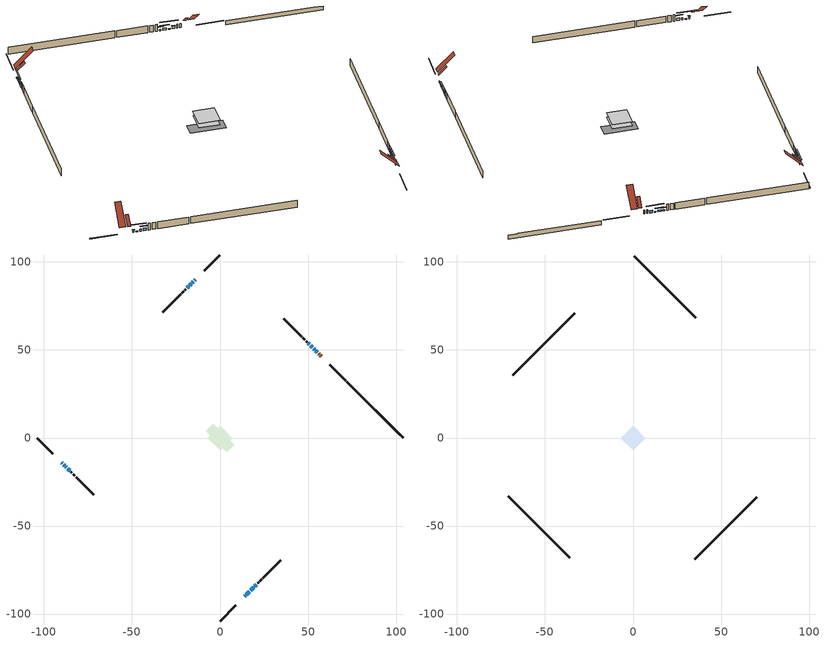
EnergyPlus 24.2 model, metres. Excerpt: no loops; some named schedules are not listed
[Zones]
conditioned space
 floor outside (Floor1 construction): -2.24,0 0,2.24 2.24,0 0,-2.24 z0.31
 floor adiabatic (AdiabaticFloorConstruction): -6.9,0 0,6.9 6.9,0 0,-6.9 z1.53
 floor foundation (Slab1 construction): -7.97,3.78 -3.78,7.97 7.97,-3.78 3.78,-7.97 z-2.13
 wall outside (RimJoist1 construction): 0,-103.94 8.97,-94.97 / -103.94,0 -94.97,-8.97 / 0,103.94 -8.97,94.97 / 71.39,32.55 62.42,41.53 z0.31:0.61
 wall outside (AdiabaticWallConstruction 1): 57.39,46.56 57.01,46.93 / 56.36,47.58 55.99,47.96 z0.31:2.34
 wall outside (AdiabaticWallConstruction): 14,-89.94 14.36,-89.58 / 15.02,-88.93 16.74,-87.2 / -87.55,-16.39 -87.19,-16.75 z0.31:1.53; 55.33,48.61 54.47,49.48 / -89.94,-14 -89.51,-14.43 z0.31:1.58; -14,89.94 -14.44,89.51 z0.31:1.07; 53.81,50.13 53.16,50.78 / -15.09,88.85 -15.74,88.2 / -88.85,-15.09 -88.2,-15.74 z0.31:0.72; 52.51,51.43 51.43,52.51 z0.31:1.28; 50.77,53.17 50.2,53.75 z0.31:0.97; -16.39,87.55 -17.15,86.79 z0.31:1.38; -17.8,86.14 -18.67,85.27 / 19.78,-84.16 20.64,-83.3 / -86.53,-17.41 -85.45,-18.49 z0.31:1.76; 17.4,-86.54 19.12,-84.82 z0.31:1.73
 wall outside (Wall1 construction): 21.3,-82.64 21.95,-81.99 / -84.8,-19.15 -84.15,-19.8 / -19.32,84.62 -19.98,83.97 / 49.54,54.4 48.89,55.05 z0.31:3.97
 wall outside (Wall2 construction): 22.61,-81.33 23.73,-80.21 / -83.49,-20.45 -82.37,-21.57 / -20.63,83.31 -21.75,82.19 / 48.23,55.71 47.11,56.83 z0.31:3.97
 wall outside (Wall3 construction): 24.39,-79.56 34.5,-69.45 / -81.71,-22.23 -71.6,-32.34 / -22.41,81.53 -32.52,71.42 / 46.45,57.49 36.34,67.6 z0.31:3.97
 wall foundation (FoundationWall1 construction): 72.05,31.9,-2.13 72.05,31.9,0.31 100.75,3.19,0.31 100.75,3.19,0.06 103.94,0,0.06 103.94,0,-2.13
 window (WindowConstruction 11): 14,-89.94 14.36,-89.58 z0.31:1.53
 window (WindowConstruction 7): 55.33,48.61 54.47,49.48 z0.31:1.58
 window (WindowConstruction 8): -14,89.94 -14.43,89.51 z0.31:1.07
 window (WindowConstruction 9): 15.02,-88.92 16.74,-87.2 z0.31:1.53
 window (WindowConstruction 10): -89.94,-14 -89.51,-14.43 z0.31:1.58
 window (WindowConstruction 13): 53.81,50.13 53.16,50.78 z0.31:0.72
 window (WindowConstruction 14): -15.09,88.85 -15.74,88.21 z0.31:0.72
 window (WindowConstruction 15): -88.85,-15.09 -88.21,-15.74 z0.31:0.72
 window (WindowConstruction 12): -87.55,-16.39 -87.19,-16.75 z0.31:1.53
 window (WindowConstruction): 52.51,51.44 51.43,52.51 z0.31:1.28
 window (WindowConstruction 1): 50.77,53.17 50.2,53.75 z0.31:0.97
 window (WindowConstruction 2): -16.39,87.55 -17.15,86.79 z0.31:1.38
 window (WindowConstruction 3): -17.81,86.14 -18.67,85.28 z0.31:1.76
 window (WindowConstruction 4): 17.4,-86.54 19.12,-84.82 z0.31:1.73
 window (WindowConstruction 5): 19.78,-84.16 20.64,-83.3 z0.31:1.76
 window (WindowConstruction 6): -86.53,-17.41 -85.46,-18.49 z0.31:1.76
 door (Door): 57.39,46.56 57.01,46.93 z0.31:2.34
 door (Door 1): 56.36,47.59 55.99,47.96 z0.31:2.34
 ceiling adiabatic (AdiabaticFloorConstruction): 0,-6.9 6.9,0 0,6.9 -6.9,0 z1.53
 roof outside (Roof2 construction): 13.35,-90.6,3.97 10.57,-87.83,7.89 9.59,-88.81,7.89 12.37,-91.58,3.97; -90.6,-13.35,3.97 -87.83,-10.57,7.89 -88.81,-9.59,7.89 -91.58,-12.37,3.97; -13.35,90.6,3.97 -10.57,87.83,7.89 -9.59,88.81,7.89 -12.37,91.58,3.97; 58.04,45.9,3.97 55.27,43.13,7.89 56.25,42.15,7.89 59.02,44.92,3.97
attic - vented
 floor to conditioned space (Floor2 construction Reversed): -7,0 0,7 7,0 0,-7 z3.97
 wall outside (Wall5 construction): 35.15,-68.79 70.18,-33.76 / -70.94,-33 -35.91,-68.03 / -33.18,70.77 -68.21,35.73 / 35.69,68.26 0.66,103.29 z0.31:3.97
 roof outside (Roof1 construction): 11.71,-92.23,3.97 5.82,-86.35,12.29 3.74,-88.43,12.29 9.63,-94.32,3.97; -92.23,-11.71,3.97 -86.35,-5.82,12.29 -88.43,-3.74,12.29 -94.32,-9.63,3.97; -11.71,92.23,3.97 -5.82,86.35,12.29 -3.74,88.43,12.29 -9.63,94.32,3.97; 59.68,44.26,3.97 53.79,38.38,12.29 55.87,36.29,12.29 61.76,42.18,3.97
shading: 54.33,49.62 55.47,48.47 55.76,48.76 54.62,49.91 z1.78; -14.58,89.37 -13.86,90.08 -14.15,90.37 -14.87,89.66 z1.27; 16.89,-87.06 14.88,-89.07 15.17,-89.36 17.18,-87.35 z1.73; -89.37,-14.58 -90.08,-13.86 -90.37,-14.15 -89.66,-14.87 z1.78; 50.44,53.51 56.54,47.4 56.83,47.69 50.73,53.8 z4.57; -18.47,85.48 -12.36,91.58 -12.65,91.87 -18.76,85.77 z4.57; -85.48,-18.47 -91.58,-12.36 -91.87,-12.65 -85.77,-18.76 z4.57; 50.43,53.52 53.51,50.43 53.8,50.72 50.72,53.81 z2.7; 49.19,54.75 51.78,52.17 52.07,52.46 49.48,55.04 z2.39; -18.15,85.79 -15.39,88.55 -15.68,88.84 -18.44,86.08 z2.8; -19.67,84.27 -16.8,87.14 -17.09,87.43 -19.96,84.56 z3.18; 20.13,-83.81 16.4,-87.55 16.69,-87.84 20.42,-84.11 z3.15; 21.65,-82.3 18.78,-85.17 19.07,-85.46 21.94,-82.59 z3.18; -84.45,-19.49 -87.54,-16.41 -87.83,-16.7 -84.74,-19.78 z3.18
[Building]
Building 1: Terrain=Suburbs
[Site:Location]
Muskoka_ON: Latitude {deg}=44.97; Longitude {deg}=-79.3; Time Zone {hr}=-5; Elevation {m}=282; Keep Site Location Information=Yes
[Site:GroundTemperature:Shallow]
1.23063, -0.843289, -1.00938, -0.0251953, 3.92574, 7.85827, 11.2676, 13.4273, 13.6107, 11.8542, 8.53183, 4.71994
[Site:WaterMainsTemperature]
Calculation Method=Schedule; Temperature Schedule=mains temperature schedule
[Material] Roughness=Rough; Thermal Absorptance=0.9
Name | Thickness {m} | Conductivity {W/m-K} | Density {kg/m3} | Specific Heat {J/kg-K} | Solar Absorptance | Visible Absorptance
asphalt or fiberglass shingles | 0.00635 | 0.162714 | 1121.4 | 1465.45 | 0.4 | 0.4
ceiling loosefill ins | 0.0846667 | 0.0480833 | 16.02 | 1046.75 | 0.7 | 0.7
ceiling stud and cavity | 0.1397 | 0.109582 | 65.682 | 1177.47 | 0.7 | 0.7
concrete 4.0 in. | 0.1016 | 1.803125 | 2242.8 | 837.4 | 0.7 | 0.7
concrete 8.0 in. | 0.2032 | 1.803125 | 2242.8 | 837.4 | 0.7 | 0.7
door material | 0.04445 | 0.0451087 | 512.64 | 1214.23 | 0.7 | 0.7
door material 1 | 0.04445 | 0.188738 | 512.64 | 1214.23 | 0.7 | 0.7
floor covering | 0.0127 | 9.015625 | 54.468 | 1339.84 | 0.6 | 0.6
floor covering 1 | 0.0127 | 0.0433444 | 54.468 | 1339.84 | 0.6 | 0.6
floor rigid ins; wall rigid ins | 0.512978 | 0.029427 | 32.04 | 1214.23 | 0.7 | 0.7
floor stud and cavity | 0.0889 | 0.452803 | 50.32683 | 1063.81 | 0.7 | 0.7
floor stud and cavity 1 | 0.1397 | 1.75129 | 37.0049 | 1207.88 | 0.7 | 0.7
furniture material conditioned space 1 | 0.1524 | 0.115458 | 640.8 | 1214.23 | 0.6 | 0.6
gypsum board | 0.0127 | 0.160291 | 801 | 837.4 | 0.6 | 0.6
gypsum board 1 | 0.00254 | 0.160291 | 801 | 837.4 | 0.6 | 0.6
osb sheathing 0.5 in. | 0.0127 | 0.115458 | 512.64 | 1214.23 | 0.7 | 0.7
osb sheathing 0.75 in. | 0.01905 | 0.115458 | 512.64 | 1214.23 | 0.7 | 0.7
rim joist stud and cavity | 0.0508 | 0.153904 | 50.32683 | 1063.81 | 0.6 | 0.6
roof stud and cavity | 0.2032 | 0.111774 | 78.34581 | 1123.46 | 0.7 | 0.7
wall stud and cavity | 0.1397 | 0.817999 | 139.0536 | 1170.24 | 0.7 | 0.7
wall stud and cavity 1 | 0.0889 | 0.2272 | 50.32683 | 1063.81 | 0.7 | 0.7
wall stud and cavity 2 | 0.1397 | 0.835222 | 139.0536 | 1170.24 | 0.7 | 0.7
wall stud and cavity 3 | 0.0889 | 6.1454 | 50.32683 | 1063.81 | 0.6 | 0.6
wall stud and cavity 4 | 0.0889 | 0.380278 | 52.3479 | 1209.89 | 0.7 | 0.7
wall stud and cavity 5 | 0.0889 | 0.391764 | 83.0341 | 1211.67 | 0.7 | 0.7
wood siding | 0.0254 | 0.102417 | 544.68 | 1172.36 | 0.25 | 0.25
wood siding 1 | 0.00254 | 0.102417 | 544.68 | 1172.36 | 0.25 | 0.25
wood siding 2; wood siding 3; wood siding 4 | 0.0254 | 0.102417 | 544.68 | 1172.36 | 0.7 | 0.7
[WindowMaterial:SimpleGlazingSystem]
Name | U-Factor {W/m2-K} | Solar Heat Gain Coefficient
WindowMaterial | 2.9236 | 0.66
WindowMaterial 1 | 2.97754 | 0.61
WindowMaterial 10 | 3.02126 | 0.56
WindowMaterial 2 | 2.93325 | 0.65
WindowMaterial 3 | 2.912814 | 0.67
WindowMaterial 4 | 2.8884 | 0.7
WindowMaterial 5 | 2.94291 | 0.65
WindowMaterial 6 | 2.96619 | 0.62
WindowMaterial 7 | 2.98776 | 0.6
WindowMaterial 8 | 2.92076 | 0.67
WindowMaterial 9 | 2.97414 | 0.61
[Construction]
AdiabaticFloorConstruction: floor stud and cavity 1, floor rigid ins, osb sheathing 0.75 in., floor covering 1
AdiabaticWallConstruction: wood siding 3, wall rigid ins, wall stud and cavity 4, gypsum board
AdiabaticWallConstruction 1: wood siding 4, wall rigid ins, wall stud and cavity 4, gypsum board
Door: door material
Door 1: door material 1
Floor1 construction: floor stud and cavity, floor covering
Floor2 construction Reversed: gypsum board, ceiling stud and cavity, ceiling loosefill ins
FoundationWall1 construction: concrete 8.0 in.
furniture construction conditioned space 1: furniture material conditioned space 1
PartitionWallConstruction: gypsum board, wall stud and cavity 5, gypsum board
RimJoist1 construction: wood siding 2, rim joist stud and cavity
Roof1 construction: asphalt or fiberglass shingles
Roof2 construction: asphalt or fiberglass shingles, osb sheathing 0.75 in., roof stud and cavity, gypsum board
Slab1 construction: concrete 4.0 in.
Wall1 construction: wood siding, osb sheathing 0.5 in., wall stud and cavity, gypsum board
Wall2 construction: wood siding 1, wall stud and cavity 1, gypsum board 1
Wall3 construction: wood siding, osb sheathing 0.5 in., wall stud and cavity 2, gypsum board
Wall5 construction: wood siding 1, wall stud and cavity 3
WindowConstruction: WindowMaterial
WindowConstruction 1: WindowMaterial 1
WindowConstruction 10; WindowConstruction 7: WindowMaterial 6
WindowConstruction 11; WindowConstruction 12: WindowMaterial 9
WindowConstruction 13; WindowConstruction 14; WindowConstruction 15: WindowMaterial 10
WindowConstruction 2: WindowMaterial 2
WindowConstruction 3; WindowConstruction 5: WindowMaterial 3
WindowConstruction 4: WindowMaterial 4
WindowConstruction 6: WindowMaterial 5
WindowConstruction 8: WindowMaterial 7
WindowConstruction 9: WindowMaterial 8
[Zone] Multiplier=1; Part of Total Floor Area=Yes
Name | Volume {m3}
attic - vented | 114.403
conditioned space | 484.5
[Space]
Name | Zone | Volume {m3}
attic - vented 1 | attic - vented | 114.403
conditioned space 1 | conditioned space | 484.5
[ZoneInfiltration:EffectiveLeakageArea]
infil attic - vented 1: Zone or Space=attic - vented 1; Schedule=Always On Discrete; Effective Air Leakage Area {cm2}=3988.07; Stack Coefficient=0.000833328; Wind Coefficient=1.95042e-05
[ZoneMixing]
whole house fan mix: Zone or Space=attic - vented; Schedule=Always On Continuous; Design Flow Rate Calculation Method=Flow/Zone; Design Flow Rate {m3/s}=0; Source Zone or Space=conditioned space
[SurfaceProperty:ExposedFoundationPerimeter]
Slab1: Exposed Perimeter Calculation Method=TotalExposedPerimeter; Total Exposed Perimeter {m}=45.11
[InternalMass] Zone or ZoneList=conditioned space; Space or SpaceList=conditioned space 1
Name | Construction | Surface Area {m2}
furniture mass conditioned space 1 | furniture construction conditioned space 1 | 81.5479
partition wall mass | PartitionWallConstruction | 203.87
[Lights]
interior lighting: Zone or ZoneList or Space or SpaceList=conditioned space 1; Schedule=interior lighting schedule; Design Level Calculation Method=LightingLevel; Lighting Level {W}=343.2; Return Air Fraction=0; Fraction Radiant=0.6; Fraction Visible=0.2; Fraction Replaceable=1
[People]
occupants: Zone or ZoneList or Space or SpaceList=conditioned space 1; Number of People Schedule=occupants schedule; Number of People Calculation Method=People; Number of People=3; Fraction Radiant=0.314171; Sensible Heat Fraction=0.56303; Activity Level Schedule=occupants activity schedule; Carbon Dioxide Generation Rate {m3/s-W}=0; Enable ASHRAE 55 Comfort Warnings=No; Mean Radiant Temperature Calculation Type=EnclosureAveraged
[ElectricEquipment] Zone or ZoneList or Space or SpaceList=conditioned space 1; Design Level Calculation Method=EquipmentLevel
Name | Schedule | Design Level {W} | Fraction Latent | Fraction Radiant | Fraction Lost
clothes dryer | clothes dryer schedule | 140.772 | 0.015 | 0.081 | 0.85
clothes washer | clothes washer schedule | 32.1985 | 0.03 | 0.162 | 0.7
cooking range | cooking range schedule | 215.147 | 0.08 | 0.432 | 0.2
dishwasher | dishwasher schedule | 66.8632 | 0.3 | 0.18 | 0.4
fridge | fridge schedule | 72.9452 | 0 | 0.6 | 0
mech vent house fan | mech vent house fan schedule | 0 | 0 | 0 | 1
mech vent house fan cfis | mech vent house fan cfis schedule | 0 | 0 | 0 | 0
misc plug loads | misc plug loads schedule | 494.7 | 0.045 | 0.513 | 0.1
whole house fan | Always On Discrete | 0 | 0 | 0 | 1
[OtherEquipment] Zone or ZoneList or Space or SpaceList=conditioned space 1; Design Level Calculation Method=EquipmentLevel
Name | Fuel Type | Schedule | Design Level {W} | Fraction Latent | Fraction Radiant | Fraction Lost
clothes dryer 1 | Electricity | clothes dryer schedule | 0 | 0.015 | 0.081 | 0.85
cooking range 1 | Electricity | cooking range schedule | 0 | 0.08 | 0.432 | 0.2
general water use latent | None | general water use schedule | 62.594 | 1 | 0 | 0
general water use sensible | None | general water use schedule | -61.6891 | 0 | 0.6 | 0
mech vent house fan latent load | None | Always On Discrete | 0 | 1 | 0 | 0
mech vent house fan sensible load | None | Always On Discrete | 0 | 0 | 0 | 0
water heater energy adjustment1 | Electricity | Always On Discrete | 0.01 | 0 | 0 | 1
[ZoneInfiltration:DesignFlowRate] Zone or ZoneList or Space or SpaceList=conditioned space 1; Schedule=Always On Discrete; Design Flow Rate Calculation Method=Flow/Zone; Design Flow Rate {m3/s}=0
infil flow; natural vent flow; whole house fan flow
[ZoneControl:Thermostat]
conditioned space Thermostat: Zone or ZoneList=conditioned space; Control Type Schedule=conditioned space Thermostat Schedule; Control 1=conditioned space temperature setpoint; Temperature Difference Between Cutout And Setpoint {deltaC}=0
[ThermostatSetpoint:DualSetpoint]
conditioned space temperature setpoint: Heating Setpoint Temperature Schedule=heating setpoint; Cooling Setpoint Temperature Schedule=cooling setpoint
[Zone equipment]
conditioned space: electric baseboard
[Foundation:Kiva]
Foundation Kiva 1: Initial Indoor Air Temperature {C}=18; Wall Height Above Grade {m}=0.309982; Wall Depth Below Slab {m}=0.2032
[Foundation:Kiva:Settings]
Soil Conductivity {W/m-K}=0.849921; Soil Density {kg/m3}=1842.3; Soil Specific Heat {J/kg-K}=418.7; Ground Solar Absorptivity=0.9; Ground Thermal Absorptivity=0.9; Ground Surface Roughness {m}=0.03; Far-Field Width {m}=40; Deep-Ground Boundary Condition=ZeroFlux; Deep-Ground Depth {m}=40; Minimum Cell Dimension {m}=0.2; Maximum Cell Growth Coefficient=3; Simulation Timestep=Timestep
[Exterior:Lights]
exterior lighting: Schedule=exterior lighting schedule; Design Level {W}=75.6
[EnergyManagementSystem:Sensor] Output:Variable or Output:Meter Index Key=conditioned space
Name | Output:Variable or Output:Meter
conditioned_space_clg_unmet_s | Zone Cooling Setpoint Not Met Time
conditioned_space_htg_unmet_s | Zone Heating Setpoint Not Met Time
fridge_tin_s; tin_s; tin_s_1 | Zone Mean Air Temperature
tout_s | Zone Outdoor Air Drybulb Temperature
win_s | Zone Air Humidity Ratio
[Schedule:Constant]
Name | Hourly Value
Always On Continuous; mech vent house fan schedule; mech vent house fan cfis schedule; Always On Discrete | 1
occupants activity schedule | 117.228
fridge schedule | 0
[Schedule:Week:Daily]
interior lighting schedule Week Rule - Jan1-Jan27: interior lighting schedule day, interior lighting schedule day, interior lighting schedule day, interior lighting schedule day, interior lighting schedule day, interior lighting schedule day, interior lighting schedule day, interior lighting schedule default day, interior lighting schedule default day, interior lighting schedule default day, interior lighting schedule default day, interior lighting schedule default day
interior lighting schedule Week Rule - Jan28-Feb3: interior lighting schedule day, interior lighting schedule day, interior lighting schedule day, interior lighting schedule day, interior lighting schedule day 1, interior lighting schedule day 1, interior lighting schedule day 1, interior lighting schedule default day, interior lighting schedule default day, interior lighting schedule default day, interior lighting schedule default day, interior lighting schedule default day
interior lighting schedule Week Rule - Feb4-Feb24: interior lighting schedule day 1, interior lighting schedule day 1, interior lighting schedule day 1, interior lighting schedule day 1, interior lighting schedule day 1, interior lighting schedule day 1, interior lighting schedule day 1, interior lighting schedule default day, interior lighting schedule default day, interior lighting schedule default day, interior lighting schedule default day, interior lighting schedule default day
interior lighting schedule Week Rule - Feb25-Mar3: interior lighting schedule day 1, interior lighting schedule day 1, interior lighting schedule day 1, interior lighting schedule day 1, interior lighting schedule day 2, interior lighting schedule day 2, interior lighting schedule day 2, interior lighting schedule default day, interior lighting schedule default day, interior lighting schedule default day, interior lighting schedule default day, interior lighting schedule default day
interior lighting schedule Week Rule - Mar4-Mar31: interior lighting schedule day 2, interior lighting schedule day 2, interior lighting schedule day 2, interior lighting schedule day 2, interior lighting schedule day 2, interior lighting schedule day 2, interior lighting schedule day 2, interior lighting schedule default day, interior lighting schedule default day, interior lighting schedule default day, interior lighting schedule default day, interior lighting schedule default day
interior lighting schedule Week Rule - Apr1-Apr28: interior lighting schedule day 3, interior lighting schedule day 3, interior lighting schedule day 3, interior lighting schedule day 3, interior lighting schedule day 3, interior lighting schedule day 3, interior lighting schedule day 3, interior lighting schedule default day, interior lighting schedule default day, interior lighting schedule default day, interior lighting schedule default day, interior lighting schedule default day
interior lighting schedule Week Rule - Apr29-May5: interior lighting schedule day 3, interior lighting schedule day 3, interior lighting schedule day 4, interior lighting schedule day 4, interior lighting schedule day 4, interior lighting schedule day 4, interior lighting schedule day 4, interior lighting schedule default day, interior lighting schedule default day, interior lighting schedule default day, interior lighting schedule default day, interior lighting schedule default day
interior lighting schedule Week Rule - May6-May26: interior lighting schedule day 4, interior lighting schedule day 4, interior lighting schedule day 4, interior lighting schedule day 4, interior lighting schedule day 4, interior lighting schedule day 4, interior lighting schedule day 4, interior lighting schedule default day, interior lighting schedule default day, interior lighting schedule default day, interior lighting schedule default day, interior lighting schedule default day
interior lighting schedule Week Rule - May27-Jun2: interior lighting schedule day 4, interior lighting schedule day 4, interior lighting schedule day 4, interior lighting schedule day 4, interior lighting schedule day 4, interior lighting schedule day 5, interior lighting schedule day 5, interior lighting schedule default day, interior lighting schedule default day, interior lighting schedule default day, interior lighting schedule default day, interior lighting schedule default day
interior lighting schedule Week Rule - Jun3-Jun30: interior lighting schedule day 5, interior lighting schedule day 5, interior lighting schedule day 5, interior lighting schedule day 5, interior lighting schedule day 5, interior lighting schedule day 5, interior lighting schedule day 5, interior lighting schedule default day, interior lighting schedule default day, interior lighting schedule default day, interior lighting schedule default day, interior lighting schedule default day
interior lighting schedule Week Rule - Jul1-Jul28: interior lighting schedule day 6, interior lighting schedule day 6, interior lighting schedule day 6, interior lighting schedule day 6, interior lighting schedule day 6, interior lighting schedule day 6, interior lighting schedule day 6, interior lighting schedule default day, interior lighting schedule default day, interior lighting schedule default day, interior lighting schedule default day, interior lighting schedule default day
interior lighting schedule Week Rule - Jul29-Aug4: interior lighting schedule day 6, interior lighting schedule day 6, interior lighting schedule day 6, interior lighting schedule day 7, interior lighting schedule day 7, interior lighting schedule day 7, interior lighting schedule day 7, interior lighting schedule default day, interior lighting schedule default day, interior lighting schedule default day, interior lighting schedule default day, interior lighting schedule default day
interior lighting schedule Week Rule - Aug5-Aug25: interior lighting schedule day 7, interior lighting schedule day 7, interior lighting schedule day 7, interior lighting schedule day 7, interior lighting schedule day 7, interior lighting schedule day 7, interior lighting schedule day 7, interior lighting schedule default day, interior lighting schedule default day, interior lighting schedule default day, interior lighting schedule default day, interior lighting schedule default day
interior lighting schedule Week Rule - Aug26-Sep1: interior lighting schedule day 7, interior lighting schedule day 7, interior lighting schedule day 7, interior lighting schedule day 7, interior lighting schedule day 7, interior lighting schedule day 7, interior lighting schedule day 8, interior lighting schedule default day, interior lighting schedule default day, interior lighting schedule default day, interior lighting schedule default day, interior lighting schedule default day
interior lighting schedule Week Rule - Sep2-Sep29: interior lighting schedule day 8, interior lighting schedule day 8, interior lighting schedule day 8, interior lighting schedule day 8, interior lighting schedule day 8, interior lighting schedule day 8, interior lighting schedule day 8, interior lighting schedule default day, interior lighting schedule default day, interior lighting schedule default day, interior lighting schedule default day, interior lighting schedule default day
interior lighting schedule Week Rule - Sep30-Oct6: interior lighting schedule day 8, interior lighting schedule day 9, interior lighting schedule day 9, interior lighting schedule day 9, interior lighting schedule day 9, interior lighting schedule day 9, interior lighting schedule day 9, interior lighting schedule default day, interior lighting schedule default day, interior lighting schedule default day, interior lighting schedule default day, interior lighting schedule default day
interior lighting schedule Week Rule - Oct7-Oct27: interior lighting schedule day 9, interior lighting schedule day 9, interior lighting schedule day 9, interior lighting schedule day 9, interior lighting schedule day 9, interior lighting schedule day 9, interior lighting schedule day 9, interior lighting schedule default day, interior lighting schedule default day, interior lighting schedule default day, interior lighting schedule default day, interior lighting schedule default day
interior lighting schedule Week Rule - Oct28-Nov3: interior lighting schedule day 9, interior lighting schedule day 9, interior lighting schedule day 9, interior lighting schedule day 9, interior lighting schedule day 10, interior lighting schedule day 10, interior lighting schedule day 10, interior lighting schedule default day, interior lighting schedule default day, interior lighting schedule default day, interior lighting schedule default day, interior lighting schedule default day
interior lighting schedule Week Rule - Nov4-Nov24: interior lighting schedule day 10, interior lighting schedule day 10, interior lighting schedule day 10, interior lighting schedule day 10, interior lighting schedule day 10, interior lighting schedule day 10, interior lighting schedule day 10, interior lighting schedule default day, interior lighting schedule default day, interior lighting schedule default day, interior lighting schedule default day, interior lighting schedule default day
interior lighting schedule Week Rule - Nov25-Dec1: interior lighting schedule day 10, interior lighting schedule day 10, interior lighting schedule day 10, interior lighting schedule day 10, interior lighting schedule day 10, interior lighting schedule day 10, interior lighting schedule day 11, interior lighting schedule default day, interior lighting schedule default day, interior lighting schedule default day, interior lighting schedule default day, interior lighting schedule default day
interior lighting schedule Week Rule - Dec2-Dec31: interior lighting schedule day 11, interior lighting schedule day 11, interior lighting schedule day 11, interior lighting schedule day 11, interior lighting schedule day 11, interior lighting schedule day 11, interior lighting schedule day 11, interior lighting schedule default day, interior lighting schedule default day, interior lighting schedule default day, interior lighting schedule default day, interior lighting schedule default day
occupants schedule Week Rule - Jan1-Dec31: occupants schedule day, occupants schedule day, occupants schedule day, occupants schedule day, occupants schedule day, occupants schedule day, occupants schedule day, occupants schedule default day, occupants schedule default day, occupants schedule default day, occupants schedule default day, occupants schedule default day
clothes dryer schedule Week Rule - Jan1-Dec31: clothes dryer schedule day, clothes dryer schedule day, clothes dryer schedule day, clothes dryer schedule day, clothes dryer schedule day, clothes dryer schedule day, clothes dryer schedule day, clothes dryer schedule default day, clothes dryer schedule default day, clothes dryer schedule default day, clothes dryer schedule default day, clothes dryer schedule default day
clothes washer schedule Week Rule - Jan1-Dec31: clothes washer schedule day, clothes washer schedule day, clothes washer schedule day, clothes washer schedule day, clothes washer schedule day, clothes washer schedule day, clothes washer schedule day, clothes washer schedule default day, clothes washer schedule default day, clothes washer schedule default day, clothes washer schedule default day, clothes washer schedule default day
cooking range schedule Week Rule - Jan1-Dec31: cooking range schedule day, cooking range schedule day, cooking range schedule day, cooking range schedule day, cooking range schedule day, cooking range schedule day, cooking range schedule day, cooking range schedule default day, cooking range schedule default day, cooking range schedule default day, cooking range schedule default day, cooking range schedule default day
dishwasher schedule Week Rule - Jan1-Dec31: dishwasher schedule day, dishwasher schedule day, dishwasher schedule day, dishwasher schedule day, dishwasher schedule day, dishwasher schedule day, dishwasher schedule day, dishwasher schedule default day, dishwasher schedule default day, dishwasher schedule default day, dishwasher schedule default day, dishwasher schedule default day
misc plug loads schedule Week Rule - Jan1-Dec31: misc plug loads schedule day, misc plug loads schedule day, misc plug loads schedule day, misc plug loads schedule day, misc plug loads schedule day, misc plug loads schedule day, misc plug loads schedule day, misc plug loads schedule default day, misc plug loads schedule default day, misc plug loads schedule default day, misc plug loads schedule default day, misc plug loads schedule default day
general water use schedule Week Rule - Jan1-Dec31: general water use schedule day, general water use schedule day, general water use schedule day, general water use schedule day, general water use schedule day, general water use schedule day, general water use schedule day, general water use schedule default day, general water use schedule default day, general water use schedule default day, general water use schedule default day, general water use schedule default day
exterior lighting schedule Week Rule - Jan1-Jan27: exterior lighting schedule day, exterior lighting schedule day, exterior lighting schedule day, exterior lighting schedule day, exterior lighting schedule day, exterior lighting schedule day, exterior lighting schedule day, exterior lighting schedule default day, exterior lighting schedule default day, exterior lighting schedule default day, exterior lighting schedule default day, exterior lighting schedule default day
exterior lighting schedule Week Rule - Jan28-Feb3: exterior lighting schedule day, exterior lighting schedule day, exterior lighting schedule day, exterior lighting schedule day, exterior lighting schedule day 1, exterior lighting schedule day 1, exterior lighting schedule day 1, exterior lighting schedule default day, exterior lighting schedule default day, exterior lighting schedule default day, exterior lighting schedule default day, exterior lighting schedule default day
exterior lighting schedule Week Rule - Feb4-Feb24: exterior lighting schedule day 1, exterior lighting schedule day 1, exterior lighting schedule day 1, exterior lighting schedule day 1, exterior lighting schedule day 1, exterior lighting schedule day 1, exterior lighting schedule day 1, exterior lighting schedule default day, exterior lighting schedule default day, exterior lighting schedule default day, exterior lighting schedule default day, exterior lighting schedule default day
exterior lighting schedule Week Rule - Feb25-Mar3: exterior lighting schedule day 1, exterior lighting schedule day 1, exterior lighting schedule day 1, exterior lighting schedule day 1, exterior lighting schedule day 2, exterior lighting schedule day 2, exterior lighting schedule day 2, exterior lighting schedule default day, exterior lighting schedule default day, exterior lighting schedule default day, exterior lighting schedule default day, exterior lighting schedule default day
exterior lighting schedule Week Rule - Mar4-Mar31: exterior lighting schedule day 2, exterior lighting schedule day 2, exterior lighting schedule day 2, exterior lighting schedule day 2, exterior lighting schedule day 2, exterior lighting schedule day 2, exterior lighting schedule day 2, exterior lighting schedule default day, exterior lighting schedule default day, exterior lighting schedule default day, exterior lighting schedule default day, exterior lighting schedule default day
exterior lighting schedule Week Rule - Apr1-Apr28: exterior lighting schedule day 3, exterior lighting schedule day 3, exterior lighting schedule day 3, exterior lighting schedule day 3, exterior lighting schedule day 3, exterior lighting schedule day 3, exterior lighting schedule day 3, exterior lighting schedule default day, exterior lighting schedule default day, exterior lighting schedule default day, exterior lighting schedule default day, exterior lighting schedule default day
exterior lighting schedule Week Rule - Apr29-May5: exterior lighting schedule day 3, exterior lighting schedule day 3, exterior lighting schedule day 4, exterior lighting schedule day 4, exterior lighting schedule day 4, exterior lighting schedule day 4, exterior lighting schedule day 4, exterior lighting schedule default day, exterior lighting schedule default day, exterior lighting schedule default day, exterior lighting schedule default day, exterior lighting schedule default day
exterior lighting schedule Week Rule - May6-May26: exterior lighting schedule day 4, exterior lighting schedule day 4, exterior lighting schedule day 4, exterior lighting schedule day 4, exterior lighting schedule day 4, exterior lighting schedule day 4, exterior lighting schedule day 4, exterior lighting schedule default day, exterior lighting schedule default day, exterior lighting schedule default day, exterior lighting schedule default day, exterior lighting schedule default day
exterior lighting schedule Week Rule - May27-Jun2: exterior lighting schedule day 4, exterior lighting schedule day 4, exterior lighting schedule day 4, exterior lighting schedule day 4, exterior lighting schedule day 4, exterior lighting schedule day 5, exterior lighting schedule day 5, exterior lighting schedule default day, exterior lighting schedule default day, exterior lighting schedule default day, exterior lighting schedule default day, exterior lighting schedule default day
exterior lighting schedule Week Rule - Jun3-Jun30: exterior lighting schedule day 5, exterior lighting schedule day 5, exterior lighting schedule day 5, exterior lighting schedule day 5, exterior lighting schedule day 5, exterior lighting schedule day 5, exterior lighting schedule day 5, exterior lighting schedule default day, exterior lighting schedule default day, exterior lighting schedule default day, exterior lighting schedule default day, exterior lighting schedule default day
exterior lighting schedule Week Rule - Jul1-Jul28: exterior lighting schedule day 6, exterior lighting schedule day 6, exterior lighting schedule day 6, exterior lighting schedule day 6, exterior lighting schedule day 6, exterior lighting schedule day 6, exterior lighting schedule day 6, exterior lighting schedule default day, exterior lighting schedule default day, exterior lighting schedule default day, exterior lighting schedule default day, exterior lighting schedule default day
exterior lighting schedule Week Rule - Jul29-Aug4: exterior lighting schedule day 6, exterior lighting schedule day 6, exterior lighting schedule day 6, exterior lighting schedule day 7, exterior lighting schedule day 7, exterior lighting schedule day 7, exterior lighting schedule day 7, exterior lighting schedule default day, exterior lighting schedule default day, exterior lighting schedule default day, exterior lighting schedule default day, exterior lighting schedule default day
exterior lighting schedule Week Rule - Aug5-Aug25: exterior lighting schedule day 7, exterior lighting schedule day 7, exterior lighting schedule day 7, exterior lighting schedule day 7, exterior lighting schedule day 7, exterior lighting schedule day 7, exterior lighting schedule day 7, exterior lighting schedule default day, exterior lighting schedule default day, exterior lighting schedule default day, exterior lighting schedule default day, exterior lighting schedule default day
[Schedule:Year]
interior lighting schedule: interior lighting schedule Week Rule - Jan1-Jan27, 1, 1, 1, 27, interior lighting schedule Week Rule - Jan28-Feb3, 1, 28, 2, 3, interior lighting schedule Week Rule - Feb4-Feb24, 2, 4, 2, 24, interior lighting schedule Week Rule - Feb25-Mar3, 2, 25, 3, 3, interior lighting schedule Week Rule - Mar4-Mar31, 3, 4, 3, 31, interior lighting schedule Week Rule - Apr1-Apr28, 4, 1, 4, 28, interior lighting schedule Week Rule - Apr29-May5, 4, 29, 5, 5, interior lighting schedule Week Rule - May6-May26, 5, 6, 5, 26, interior lighting schedule Week Rule - May27-Jun2, 5, 27, 6, 2, interior lighting schedule Week Rule - Jun3-Jun30, 6, 3, 6, 30, interior lighting schedule Week Rule - Jul1-Jul28, 7, 1, 7, 28, interior lighting schedule Week Rule - Jul29-Aug4, 7, 29, 8, 4, interior lighting schedule Week Rule - Aug5-Aug25, 8, 5, 8, 25, interior lighting schedule Week Rule - Aug26-Sep1, 8, 26, 9, 1, interior lighting schedule Week Rule - Sep2-Sep29, 9, 2, 9, 29, interior lighting schedule Week Rule - Sep30-Oct6, 9, 30, 10, 6, interior lighting schedule Week Rule - Oct7-Oct27, 10, 7, 10, 27, interior lighting schedule Week Rule - Oct28-Nov3, 10, 28, 11, 3, interior lighting schedule Week Rule - Nov4-Nov24, 11, 4, 11, 24, interior lighting schedule Week Rule - Nov25-Dec1, 11, 25, 12, 1, interior lighting schedule Week Rule - Dec2-Dec31, 12, 2, 12, 31
occupants schedule: occupants schedule Week Rule - Jan1-Dec31, 1, 1, 12, 31
clothes dryer schedule: clothes dryer schedule Week Rule - Jan1-Dec31, 1, 1, 12, 31
clothes washer schedule: clothes washer schedule Week Rule - Jan1-Dec31, 1, 1, 12, 31
cooking range schedule: cooking range schedule Week Rule - Jan1-Dec31, 1, 1, 12, 31
dishwasher schedule: dishwasher schedule Week Rule - Jan1-Dec31, 1, 1, 12, 31
misc plug loads schedule: misc plug loads schedule Week Rule - Jan1-Dec31, 1, 1, 12, 31
general water use schedule: general water use schedule Week Rule - Jan1-Dec31, 1, 1, 12, 31
exterior lighting schedule: exterior lighting schedule Week Rule - Jan1-Jan27, 1, 1, 1, 27, exterior lighting schedule Week Rule - Jan28-Feb3, 1, 28, 2, 3, exterior lighting schedule Week Rule - Feb4-Feb24, 2, 4, 2, 24, exterior lighting schedule Week Rule - Feb25-Mar3, 2, 25, 3, 3, exterior lighting schedule Week Rule - Mar4-Mar31, 3, 4, 3, 31, exterior lighting schedule Week Rule - Apr1-Apr28, 4, 1, 4, 28, exterior lighting schedule Week Rule - Apr29-May5, 4, 29, 5, 5, exterior lighting schedule Week Rule - May6-May26, 5, 6, 5, 26, exterior lighting schedule Week Rule - May27-Jun2, 5, 27, 6, 2, exterior lighting schedule Week Rule - Jun3-Jun30, 6, 3, 6, 30, exterior lighting schedule Week Rule - Jul1-Jul28, 7, 1, 7, 28, exterior lighting schedule Week Rule - Jul29-Aug4, 7, 29, 8, 4, exterior lighting schedule Week Rule - Aug5-Aug25, 8, 5, 8, 25, exterior lighting schedule Week Rule - Aug26-Sep1, 8, 26, 9, 1, exterior lighting schedule Week Rule - Sep2-Sep29, 9, 2, 9, 29, exterior lighting schedule Week Rule - Sep30-Oct6, 9, 30, 10, 6, exterior lighting schedule Week Rule - Oct7-Oct27, 10, 7, 10, 27, exterior lighting schedule Week Rule - Oct28-Nov3, 10, 28, 11, 3, exterior lighting schedule Week Rule - Nov4-Nov24, 11, 4, 11, 24, exterior lighting schedule Week Rule - Nov25-Dec1, 11, 25, 12, 1, exterior lighting schedule Week Rule - Dec2-Dec31, 12, 2, 12, 31
[Schedule:Compact]
conditioned space Thermostat Schedule: Through: 12/31, For: AllDays, Until: 24:00, 4
mains temperature schedule: Through: 01/01, For: AllDays, Until: 24:00, 6.015, Through: 01/02, For: AllDays, Until: 24:00, 5.94667, Through: 01/03, For: AllDays, Until: 24:00, 5.87889, Through: 01/04, For: AllDays, Until: 24:00, 5.81278, Through: 01/05, For: AllDays, Until: 24:00, 5.74722, Through: 01/06, For: AllDays, Until: 24:00, 5.68333, Through: 01/07, For: AllDays, Until: 24:00, 5.62, Through: 01/08, For: AllDays, Until: 24:00, 5.55833, Through: 01/09, For: AllDays, Until: 24:00, 5.49722, Through: 01/10, For: AllDays, Until: 24:00, 5.43778, Through: 01/11, For: AllDays, Until: 24:00, 5.37944, Through: 01/12, For: AllDays, Until: 24:00, 5.32222, Through: 01/13, For: AllDays, Until: 24:00, 5.26611, Through: 01/14, For: AllDays, Until: 24:00, 5.21111, Through: 01/15, For: AllDays, Until: 24:00, 5.15778, Through: 01/16, For: AllDays, Until: 24:00, 5.10556, Through: 01/17, For: AllDays, Until: 24:00, 5.055, Through: 01/18, For: AllDays, Until: 24:00, 5.005, Through: 01/19, For: AllDays, Until: 24:00, 4.95667, Through: 01/20, For: AllDays, Until: 24:00, 4.91, Through: 01/21, For: AllDays, Until: 24:00, 4.86444, Through: 01/22, For: AllDays, Until: 24:00, 4.82, Through: 01/23, For: AllDays, Until: 24:00, 4.77722, Through: 01/24, For: AllDays, Until: 24:00, 4.73611, Through: 01/25, For: AllDays, Until: 24:00, 4.69556, Through: 01/26, For: AllDays, Until: 24:00, 4.65722, Through: 01/27, For: AllDays, Until: 24:00, 4.62, Through: 01/28, For: AllDays, Until: 24:00, 4.58389, Through: 01/29, For: AllDays, Until: 24:00, 4.55, Through: 01/30, For: AllDays, Until: 24:00, 4.51667, Through: 01/31, For: AllDays, Until: 24:00, 4.48556, Through: 02/01, For: AllDays, Until: 24:00, 4.45556, Through: 02/02, For: AllDays, Until: 24:00, 4.42722, Through: 02/03, For: AllDays, Until: 24:00, 4.4, Through: 02/04, For: AllDays, Until: 24:00, 4.375, Through: 02/05, For: AllDays, Until: 24:00, 4.35056, Through: 02/06, For: AllDays, Until: 24:00, 4.32833, Through: 02/07, For: AllDays, Until: 24:00, 4.30722, Through: 02/08, For: AllDays, Until: 24:00, 4.28833, Through: 02/09, For: AllDays, Until: 24:00, 4.27, Through: 02/10, For: AllDays, Until: 24:00, 4.25389, Through: 02/11, For: AllDays, Until: 24:00, 4.23944, Through: 02/12, For: AllDays, Until: 24:00, 4.22611, Through: 02/13, For: AllDays, Until: 24:00, 4.21444, Through: 02/14, For: AllDays, Until: 24:00, 4.20444, Through: 02/15, For: AllDays, Until: 24:00, 4.19556, Through: 02/16, For: AllDays, Until: 24:00, 4.18889, Through: 02/17, For: AllDays, Until: 24:00, 4.18333, Through: 02/18, For: AllDays, Until: 24:00, 4.17944, Through: 02/19, For: AllDays, Until: 24:00, 4.17722, Through: 02/20, For: AllDays, Until: 24:00, 4.17667, Through: 02/21, For: AllDays, Until: 24:00, 4.17722, Through: 02/22, For: AllDays, Until: 24:00, 4.18, Through: 02/23, For: AllDays, Until: 24:00, 4.18389, Through: 02/24, For: AllDays, Until: 24:00, 4.18944, Through: 02/25, For: AllDays, Until: 24:00, 4.19667, Through: 02/26, For: AllDays, Until: 24:00, 4.205, Through: 02/27, For: AllDays, Until: 24:00, 4.21556, Through: 02/28, For: AllDays, Until: 24:00, 4.22722, Through: 03/01, For: AllDays, Until: 24:00, 4.24056, Through: 03/02, For: AllDays, Until: 24:00, 4.25556, Through: 03/03, For: AllDays, Until: 24:00, 4.27167, Through: 03/04, For: AllDays, Until: 24:00, 4.29, Through: 03/05, For: AllDays, Until: 24:00, 4.30944, Through: 03/06, For: AllDays, Until: 24:00, 4.33056, Through: 03/07, For: AllDays, Until: 24:00, 4.35278, Through: 03/08, For: AllDays, Until: 24:00, 4.37722, Through: 03/09, For: AllDays, Until: 24:00, 4.40278, Through: 03/10, For: AllDays, Until: 24:00, 4.43, Through: 03/11, For: AllDays, Until: 24:00, 4.45833, Through: 03/12, For: AllDays, Until: 24:00, 4.48833, Through: 03/13, For: AllDays, Until: 24:00, 4.52, Through: 03/14, For: AllDays, Until: 24:00, 4.55278, Through: 03/15, For: AllDays, Until: 24:00, 4.58722, Through: 03/16, For: AllDays, Until: 24:00, 4.62333, Through: 03/17, For: AllDays, Until: 24:00, 4.66056, Through: 03/18, For: AllDays, Until: 24:00, 4.69944, Through: 03/19, For: AllDays, Until: 24:00, 4.73944, Through: 03/20, For: AllDays, Until: 24:00, 4.78111, Through: 03/21, For: AllDays, Until: 24:00, 4.82444, Through: 03/22, For: AllDays, Until: 24:00, 4.86833, Through: 03/23, For: AllDays, Until: 24:00, 4.91444, Through: 03/24, For: AllDays, Until: 24:00, 4.96111, Through: 03/25, For: AllDays, Until: 24:00, 5.01, Through: 03/26, For: AllDays, Until: 24:00, 5.05944, Through: 03/27, For: AllDays, Until: 24:00, 5.11056, Through: 03/28, For: AllDays, Until: 24:00, 5.16278, Through: 03/29, For: AllDays, Until: 24:00, 5.21667, Through: 03/30, For: AllDays, Until: 24:00, 5.27111, Through: 03/31, For: AllDays, Until: 24:00, 5.32722, Through: 04/01, For: AllDays, Until: 24:00, 5.38444, Through: 04/02, For: AllDays, Until: 24:00, 5.44333, Through: 04/03, For: AllDays, Until: 24:00, 5.50278, Through: 04/04, For: AllDays, Until: 24:00, 5.56389, Through: 04/05, For: AllDays, Until: 24:00, 5.62611, Through: 04/06, For: AllDays, Until: 24:00, 5.68889, Through: 04/07, For: AllDays, Until: 24:00, 5.75333, Through: 04/08, For: AllDays, Until: 24:00, 5.81889, Through: 04/09, For: AllDays, Until: 24:00, 5.88556, Through: 04/10, For: AllDays, Until: 24:00, 5.95278, Through: 04/11, For: AllDays, Until: 24:00, 6.02167, Through: 04/12, For: AllDays, Until: 24:00, 6.09111, Through: 04/13, For: AllDays, Until: 24:00, 6.16167, Through: 04/14, For: AllDays, Until: 24:00, 6.23333, Through: 04/15, For: AllDays, Until: 24:00, 6.30611, Through: 04/16, For: AllDays, Until: 24:00, 6.37944, Through: 04/17, For: AllDays, Until: 24:00, 6.45389, Through: 04/18, For: AllDays, Until: 24:00, 6.52944, Through: 04/19, For: AllDays, Until: 24:00, 6.60556, Through: 04/20, For: AllDays, Until: 24:00, 6.68222, Through: 04/21, For: AllDays, Until: 24:00, 6.76, Through: 04/22, For: AllDays, Until: 24:00, 6.83889, Through: 04/23, For: AllDays, Until: 24:00, 6.91833, Through: 04/24, For: AllDays, Until: 24:00, 6.99833, Through: 04/25, For: AllDays, Until: 24:00, 7.07944, Through: 04/26, For: AllDays, Until: 24:00, 7.16111, Through: 04/27, For: AllDays, Until: 24:00, 7.24333, Through: 04/28, For: AllDays, Until: 24:00, 7.32667, Through: 04/29, For: AllDays, Until: 24:00, 7.41, Through: 04/30, For: AllDays, Until: 24:00, 7.49444, Through: 05/01, For: AllDays, Until: 24:00, 7.57889, Through: 05/02, For: AllDays, Until: 24:00, 7.66444, Through: 05/03, For: AllDays, Until: 24:00, 7.75056, Through: 05/04, For: AllDays, Until: 24:00, 7.83667, Through: 05/05, For: AllDays, Until: 24:00, 7.92389, Through: 05/06, For: AllDays, Until: 24:00, 8.01111, Through: 05/07, For: AllDays, Until: 24:00, 8.09889, Through: 05/08, For: AllDays, Until: 24:00, 8.18722, Through: 05/09, For: AllDays, Until: 24:00, 8.27556, Through: 05/10, For: AllDays, Until: 24:00, 8.36444, Through: 05/11, For: AllDays, Until: 24:00, 8.45389, Through: 05/12, For: AllDays, Until: 24:00, 8.54333, Through: 05/13, For: AllDays, Until: 24:00, 8.63333, Through: 05/14, For: AllDays, Until: 24:00, 8.72333, Through: 05/15, For: AllDays, Until: 24:00, 8.81333, Through: 05/16, For: AllDays, Until: 24:00, 8.90389, Through: 05/17, For: AllDays, Until: 24:00, 8.99444, Through: 05/18, For: AllDays, Until: 24:00, 9.08556, Through: 05/19, For: AllDays, Until: 24:00, 9.17611, Through: 05/20, For: AllDays, Until: 24:00, 9.26722, Through: 05/21, For: AllDays, Until: 24:00, 9.35833, Through: 05/22, For: AllDays, Until: 24:00, 9.44944, Through: 05/23, For: AllDays, Until: 24:00, 9.54056, Through: 05/24, For: AllDays, Until: 24:00, 9.63167, Through: 05/25, For: AllDays, Until: 24:00, 9.72278, Through: 05/26, For: AllDays, Until: 24:00, 9.81389, Through: 05/27, For: AllDays, Until: 24:00, 9.90444, Through: 05/28, For: AllDays, Until: 24:00, 9.995, Through: 05/29, For: AllDays, Until: 24:00, 10.0861, Through: 05/30, For: AllDays, Until: 24:00, 10.1761, Through: 05/31, For: AllDays, Until: 24:00, 10.2667, Through: 06/01, For: AllDays, Until: 24:00, 10.3561, Through: 06/02, For: AllDays, Until: 24:00, 10.4461, Through: 06/03, For: AllDays, Until: 24:00, 10.5356, Through: 06/04, For: AllDays, Until: 24:00, 10.6244, Through: 06/05, For: AllDays, Until: 24:00, 10.7133, Through: 06/06, For: AllDays, Until: 24:00, 10.8017, Through: 06/07, For: AllDays, Until: 24:00, 10.8894, Through: 06/08, For: AllDays, Until: 24:00, 10.9772, Through: 06/09, For: AllDays, Until: 24:00, 11.0644, Through: 06/10, For: AllDays, Until: 24:00, 11.1511, Through: 06/11, For: AllDays, Until: 24:00, 11.2372, Through: 06/12, For: AllDays, Until: 24:00, 11.3228, Through: 06/13, For: AllDays, Until: 24:00, 11.4078, Through: 06/14, For: AllDays, Until: 24:00, 11.4922, Through: 06/15, For: AllDays, Until: 24:00, 11.5761, Through: 06/16, For: AllDays, Until: 24:00, 11.6594, Through: 06/17, For: AllDays, Until: 24:00, 11.7422, Through: 06/18, For: AllDays, Until: 24:00, 11.8239, Through: 06/19, For: AllDays, Until: 24:00, 11.905, Through: 06/20, For: AllDays, Until: 24:00, 11.9856, Through: 06/21, For: AllDays, Until: 24:00, 12.0656, Through: 06/22, For: AllDays, Until: 24:00, 12.1444, Through: 06/23, For: AllDays, Until: 24:00, 12.2228, Through: 06/24, For: AllDays, Until: 24:00, 12.3, Through: 06/25, For: AllDays, Until: 24:00, 12.3767, Through: 06/26, For: AllDays, Until: 24:00, 12.4528, Through: 06/27, For: AllDays, Until: 24:00, 12.5272, Through: 06/28, For: AllDays, Until: 24:00, 12.6011, Through: 06/29, For: AllDays, Until: 24:00, 12.6744, Through: 06/30, For: AllDays, Until: 24:00, 12.7461, Through: 07/01, For: AllDays, Until: 24:00, 12.8172, Through: 07/02, For: AllDays, Until: 24:00, 12.8872, Through: 07/03, For: AllDays, Until: 24:00, 12.9567, Through: 07/04, For: AllDays, Until: 24:00, 13.0244, Through: 07/05, For: AllDays, Until: 24:00, 13.0917, Through: 07/06, For: AllDays, Until: 24:00, 13.1578, Through: 07/07, For: AllDays, Until: 24:00, 13.2222, Through: 07/08, For: AllDays, Until: 24:00, 13.2861, Through: 07/09, For: AllDays, Until: 24:00, 13.3489, Through: 07/10, For: AllDays, Until: 24:00, 13.41, Through: 07/11, For: AllDays, Until: 24:00, 13.4706, Through: 07/12, For: AllDays, Until: 24:00, 13.5294, Through: 07/13, For: AllDays, Until: 24:00, 13.5872, Through: 07/14, For: AllDays, Until: 24:00, 13.6439, Through: 07/15, For: AllDays, Until: 24:00, 13.6994, Through: 07/16, For: AllDays, Until: 24:00, 13.7539, Through: 07/17, For: AllDays, Until: 24:00, 13.8067, Through: 07/18, For: AllDays, Until: 24:00, 13.8583, Through: 07/19, For: AllDays, Until: 24:00, 13.9083, Through: 07/20, For: AllDays, Until: 24:00, 13.9578, Through: 07/21, For: AllDays, Until: 24:00, 14.005, Through: 07/22, For: AllDays, Until: 24:00, 14.0517, Through: 07/23, For: AllDays, Until: 24:00, 14.0967, Through: 07/24, For: AllDays, Until: 24:00, 14.14, Through: 07/25, For: AllDays, Until: 24:00, 14.1822, Through: 07/26, For: AllDays, Until: 24:00, 14.2233, Through: 07/27, For: AllDays, Until: 24:00, 14.2628, Through: 07/28, For: AllDays, Until: 24:00, 14.3006, Through: 07/29, For: AllDays, Until: 24:00, 14.3372, Through: 07/30, For: AllDays, Until: 24:00, 14.3722, Through: 07/31, For: AllDays, Until: 24:00, 14.4061, Through: 08/01, For: AllDays, Until: 24:00, 14.4383, Through: 08/02, For: AllDays, Until: 24:00, 14.4689, Through: 08/03, For: AllDays, Until: 24:00, 14.4983, Through: 08/04, For: AllDays, Until: 24:00, 14.5261, Through: 08/05, For: AllDays, Until: 24:00, 14.5522, Through: 08/06, For: AllDays, Until: 24:00, 14.5772, Through: 08/07, For: AllDays, Until: 24:00, 14.6006, Through: 08/08, For: AllDays, Until: 24:00, 14.6222, Through: 08/09, For: AllDays, Until: 24:00, 14.6422, Through: 08/10, For: AllDays, Until: 24:00, 14.6611, Through: 08/11, For: AllDays, Until: 24:00, 14.6783, Through: 08/12, For: AllDays, Until: 24:00, 14.6939, Through: 08/13, For: AllDays, Until: 24:00, 14.7078, Through: 08/14, For: AllDays, Until: 24:00, 14.7206, Through: 08/15, For: AllDays, Until: 24:00, 14.7317, Through: 08/16, For: AllDays, Until: 24:00, 14.7406, Through: 08/17, For: AllDays, Until: 24:00, 14.7489, Through: 08/18, For: AllDays, Until: 24:00, 14.755, Through: 08/19, For: AllDays, Until: 24:00, 14.7594, Through: 08/20, For: AllDays, Until: 24:00, 14.7628, Through: 08/21, For: AllDays, Until: 24:00, 14.7644, Through: 08/22, For: AllDays, Until: 24:00, 14.7644, Through: 08/23, For: AllDays, Until: 24:00, 14.7628, Through: 08/24, For: AllDays, Until: 24:00, 14.7594, Through: 08/25, For: AllDays, Until: 24:00, 14.755, Through: 08/26, For: AllDays, Until: 24:00, 14.7489, Through: 08/27, For: AllDays, Until: 24:00, 14.7411, Through: 08/28, For: AllDays, Until: 24:00, 14.7317, Through: 08/29, For: AllDays, Until: 24:00, 14.7206, Through: 08/30, For: AllDays, Until: 24:00, 14.7083, Through: 08/31, For: AllDays, Until: 24:00, 14.6939, Through: 09/01, For: AllDays, Until: 24:00, 14.6783, Through: 09/02, For: AllDays, Until: 24:00, 14.6617, Through: 09/03, For: AllDays, Until: 24:00, 14.6428, Through: 09/04, For: AllDays, Until: 24:00, 14.6228, Through: 09/05, For: AllDays, Until: 24:00, 14.6006, Through: 09/06, For: AllDays, Until: 24:00, 14.5778, Through: 09/07, For: AllDays, Until: 24:00, 14.5528, Through: 09/08, For: AllDays, Until: 24:00, 14.5267, Through: 09/09, For: AllDays, Until: 24:00, 14.4989, Through: 09/10, For: AllDays, Until: 24:00, 14.4694, Through: 09/11, For: AllDays, Until: 24:00, 14.4389, Through: 09/12, For: AllDays, Until: 24:00, 14.4067, Through: 09/13, For: AllDays, Until: 24:00, 14.3728, Through: 09/14, For: AllDays, Until: 24:00, 14.3378, Through: 09/15, For: AllDays, Until: 24:00, 14.3011, Through: 09/16, For: AllDays, Until: 24:00, 14.2633, Through: 09/17, For: AllDays, Until: 24:00, 14.2239, Through: 09/18, For: AllDays, Until: 24:00, 14.1833, Through: 09/19, For: AllDays, Until: 24:00, 14.1411, Through: 09/20, For: AllDays, Until: 24:00, 14.0972, Through: 09/21, For: AllDays, Until: 24:00, 14.0522, Through: 09/22, For: AllDays, Until: 24:00, 14.0061, Through: 09/23, For: AllDays, Until: 24:00, 13.9583, Through: 09/24, For: AllDays, Until: 24:00, 13.9094, Through: 09/25, For: AllDays, Until: 24:00, 13.8589, Through: 09/26, For: AllDays, Until: 24:00, 13.8072, Through: 09/27, For: AllDays, Until: 24:00, 13.7544, Through: 09/28, For: AllDays, Until: 24:00, 13.7006, Through: 09/29, For: AllDays, Until: 24:00, 13.645, Through: 09/30, For: AllDays, Until: 24:00, 13.5883, Through: 10/01, For: AllDays, Until: 24:00, 13.5306, Through: 10/02, For: AllDays, Until: 24:00, 13.4717, Through: 10/03, For: AllDays, Until: 24:00, 13.4111, Through: 10/04, For: AllDays, Until: 24:00, 13.35, Through: 10/05, For: AllDays, Until: 24:00, 13.2872, Through: 10/06, For: AllDays, Until: 24:00, 13.2233, Through: 10/07, For: AllDays, Until: 24:00, 13.1589, Through: 10/08, For: AllDays, Until: 24:00, 13.0928, Through: 10/09, For: AllDays, Until: 24:00, 13.0256, Through: 10/10, For: AllDays, Until: 24:00, 12.9578, Through: 10/11, For: AllDays, Until: 24:00, 12.8889, Through: 10/12, For: AllDays, Until: 24:00, 12.8189, Through: 10/13, For: AllDays, Until: 24:00, 12.7478, Through: 10/14, For: AllDays, Until: 24:00, 12.6756, Through: 10/15, For: AllDays, Until: 24:00, 12.6028, Through: 10/16, For: AllDays, Until: 24:00, 12.5289, Through: 10/17, For: AllDays, Until: 24:00, 12.4539, Through: 10/18, For: AllDays, Until: 24:00, 12.3783, Through: 10/19, For: AllDays, Until: 24:00, 12.3017, Through: 10/20, For: AllDays, Until: 24:00, 12.2244, Through: 10/21, For: AllDays, Until: 24:00, 12.1461, Through: 10/22, For: AllDays, Until: 24:00, 12.0672, Through: 10/23, For: AllDays, Until: 24:00, 11.9872, Through: 10/24, For: AllDays, Until: 24:00, 11.9067, Through: 10/25, For: AllDays, Until: 24:00, 11.8256, Through: 10/26, For: AllDays, Until: 24:00, 11.7433, Through: 10/27, For: AllDays, Until: 24:00, 11.6611, Through: 10/28, For: AllDays, Until: 24:00, 11.5778, Through: 10/29, For: AllDays, Until: 24:00, 11.4939, Through: 10/30, For: AllDays, Until: 24:00, 11.4094, Through: 10/31, For: AllDays, Until: 24:00, 11.3244, Through: 11/01, For: AllDays, Until: 24:00, 11.2383, Through: 11/02, For: AllDays, Until: 24:00, 11.1522, Through: 11/03, For: AllDays, Until: 24:00, 11.0656, Through: 11/04, For: AllDays, Until: 24:00, 10.9789, Through: 11/05, For: AllDays, Until: 24:00, 10.8911, Through: 11/06, For: AllDays, Until: 24:00, 10.8033, Through: 11/07, For: AllDays, Until: 24:00, 10.715, Through: 11/08, For: AllDays, Until: 24:00, 10.6261, Through: 11/09, For: AllDays, Until: 24:00, 10.5372, Through: 11/10, For: AllDays, Until: 24:00, 10.4478, Through: 11/11, For: AllDays, Until: 24:00, 10.3578, Through: 11/12, For: AllDays, Until: 24:00, 10.2678, Through: 11/13, For: AllDays, Until: 24:00, 10.1778, Through: 11/14, For: AllDays, Until: 24:00, 10.0872, Through: 11/15, For: AllDays, Until: 24:00, 9.99667, Through: 11/16, For: AllDays, Until: 24:00, 9.90611, Through: 11/17, For: AllDays, Until: 24:00, 9.81556, Through: 11/18, For: AllDays, Until: 24:00, 9.72444, Through: 11/19, For: AllDays, Until: 24:00, 9.63333, Through: 11/20, For: AllDays, Until: 24:00, 9.54222, Through: 11/21, For: AllDays, Until: 24:00, 9.45111, Through: 11/22, For: AllDays, Until: 24:00, 9.36, Through: 11/23, For: AllDays, Until: 24:00, 9.26889, Through: 11/24, For: AllDays, Until: 24:00, 9.17778, Through: 11/25, For: AllDays, Until: 24:00, 9.08722, Through: 11/26, For: AllDays, Until: 24:00, 8.99611, Through: 11/27, For: AllDays, Until: 24:00, 8.90556, Through: 11/28, For: AllDays, Until: 24:00, 8.815, Through: 11/29, For: AllDays, Until: 24:00, 8.725, Through: 11/30, For: AllDays, Until: 24:00, 8.63444, Through: 12/01, For: AllDays, Until: 24:00, 8.545, Through: 12/02, For: AllDays, Until: 24:00, 8.45556, Through: 12/03, For: AllDays, Until: 24:00, 8.36611, Through: 12/04, For: AllDays, Until: 24:00, 8.27722, Through: 12/05, For: AllDays, Until: 24:00, 8.18833, Through: 12/06, For: AllDays, Until: 24:00, 8.10056, Through: 12/07, For: AllDays, Until: 24:00, 8.01278, Through: 12/08, For: AllDays, Until: 24:00, 7.925, Through: 12/09, For: AllDays, Until: 24:00, 7.83833, Through: 12/10, For: AllDays, Until: 24:00, 7.75167, Through: 12/11, For: AllDays, Until: 24:00, 7.66611, Through: 12/12, For: AllDays, Until: 24:00, 7.58056, Through: 12/13, For: AllDays, Until: 24:00, 7.49556, Through: 12/14, For: AllDays, Until: 24:00, 7.41167, Through: 12/15, For: AllDays, Until: 24:00, 7.32778, Through: 12/16, For: AllDays, Until: 24:00, 7.245, Through: 12/17, For: AllDays, Until: 24:00, 7.16278, Through: 12/18, For: AllDays, Until: 24:00, 7.08111, Through: 12/19, For: AllDays, Until: 24:00, 7, Through: 12/20, For: AllDays, Until: 24:00, 6.92, Through: 12/21, For: AllDays, Until: 24:00, 6.84056, Through: 12/22, For: AllDays, Until: 24:00, 6.76167, Through: 12/23, For: AllDays, Until: 24:00, 6.68389, Through: 12/24, For: AllDays, Until: 24:00, 6.60667, Through: 12/25, For: AllDays, Until: 24:00, 6.53056, Through: 12/26, For: AllDays, Until: 24:00, 6.455, Through: 12/27, For: AllDays, Until: 24:00, 6.38056, Through: 12/28, For: AllDays, Until: 24:00, 6.30722, Through: 12/29, For: AllDays, Until: 24:00, 6.23444, Through: 12/30, For: AllDays, Until: 24:00, 6.16278, Through: 12/31, For: AllDays, Until: 24:00, 6.09222
